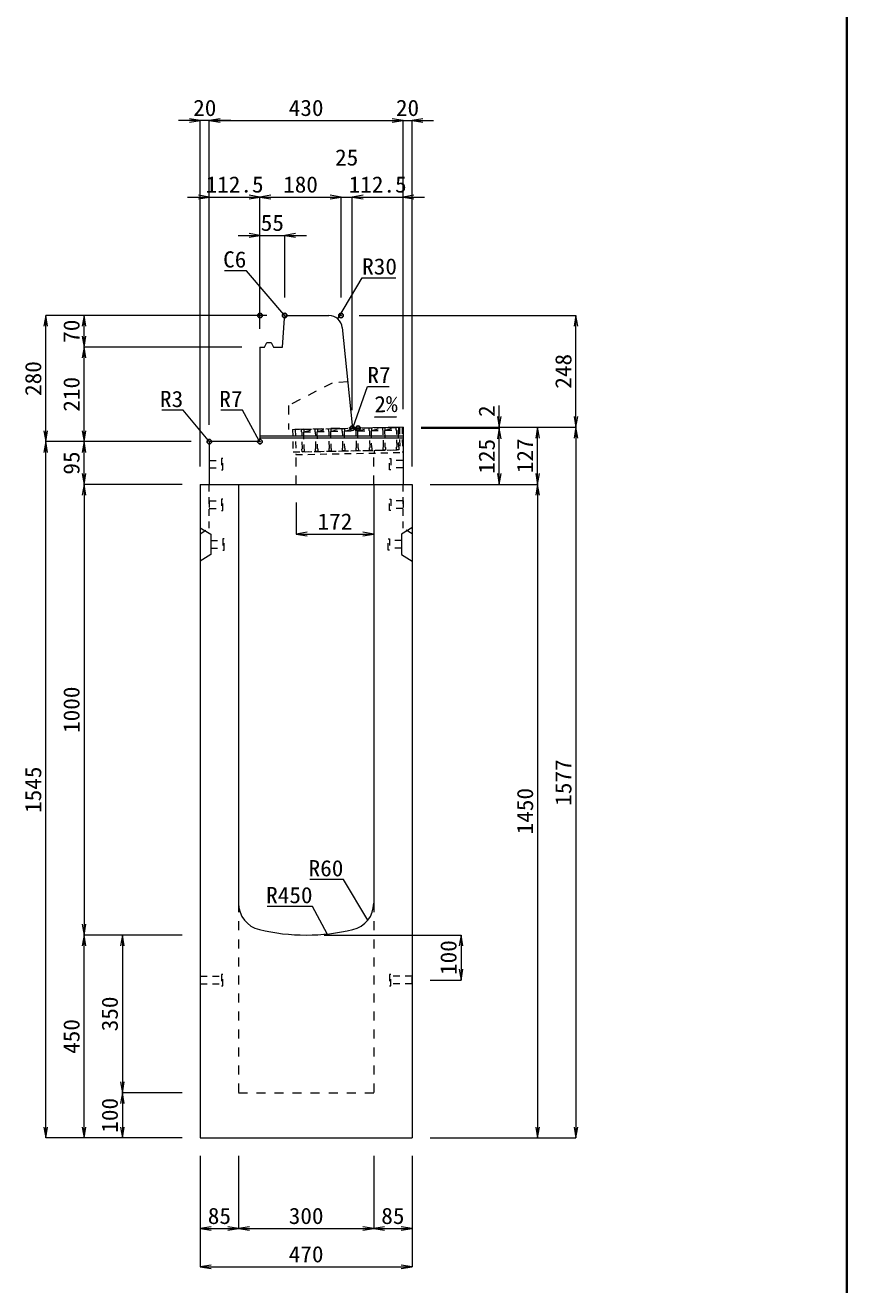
# Model space of a CAD drawing. Units: millimetres at full size; some dimension numbers follow another scale. Extents: x -18734 to 51600, y -18820 to 17820.
# Drawn here: x 22776 to 24600, y -15496 to -12701 of the extents above; entities that cross this region are included whole.
import ezdxf
from ezdxf.enums import TextEntityAlignment as Align

# ---------------------------------------------------------------- set-up
doc = ezdxf.new("R2010")
doc.units = ezdxf.units.MM
doc.header["$LTSCALE"] = 20
doc.header["$PDMODE"] = 32
doc.header["$PDSIZE"] = 10
doc.linetypes.add('USER1', pattern=[2, 1, -1])
doc.linetypes.add('USER2', pattern=[1.35, 0.75, -0.6])
for name, color, linetype, lineweight in [('インサート', 3, 'USER2', 9), ('グレーチング', 7, 'USER2', 5), ('受枠', 3, 'USER2', 9), ('図枠', 7, 'Continuous', 5), ('寸法線', 7, 'Continuous', 13), ('引出線', 4, 'Continuous', 13), ('本体', 2, 'Continuous', 13), ('目地', 132, 'Continuous', 5)]:
    doc.layers.add(name, color=color, linetype=linetype, lineweight=lineweight)
doc.layers.add('作業エリア', color=11, linetype='Continuous')
doc.styles.add('ＭＳ 明朝', font='')
doc.styles.get('ＭＳ 明朝').set_extended_font_data('MS Mincho')

# ---------------------------------------------------------------- blocks, each defined once
blk = doc.blocks.new('open_arrow')
at = {"color": 0, "linetype": 'Continuous', "lineweight": -2}
blk.add_lwpolyline([(7.5, 1.25), (0, 0), (7.5, -1.25)], dxfattribs=at)

msp = doc.modelspace()

# ---------------------------------------------------------------- linework, layer by layer
at = {"layer": 'インサート'}
for p, q in [((23185, -13666.5), (23212, -13666.5)), ((23185, -13666.5), (23185, -13683.5)), ((23215, -13662.5), (23212, -13662.5)), ((23212, -13662.5), (23212, -13687.5)), ((23215, -13687.5), (23215, -13662.5)), ((23585, -13662.5), (23588, -13662.5)), ((23585, -13687.5), (23585, -13662.5)), ((23588, -13662.5), (23588, -13687.5)), ((23615, -13666.5), (23588, -13666.5)), ((23615, -13666.5), (23615, -13683.5)), ((23185, -13683.5), (23212, -13683.5)), ((23212, -13687.5), (23215, -13687.5)), ((23588, -13687.5), (23585, -13687.5)), ((23615, -13683.5), (23588, -13683.5)), ((23215, -13752.5), (23212, -13752.5)), ((23212, -13752.5), (23212, -13777.5)), ((23215, -13777.5), (23215, -13752.5)), ((23585, -13752.5), (23588, -13752.5)), ((23585, -13777.5), (23585, -13752.5)), ((23588, -13752.5), (23588, -13777.5)), ((23185, -13756.5), (23212, -13756.5)), ((23185, -13756.5), (23185, -13773.5)), ((23185, -13773.5), (23212, -13773.5)), ((23212, -13777.5), (23215, -13777.5)), ((23588, -13777.5), (23585, -13777.5)), ((23615, -13756.5), (23588, -13756.5)), ((23615, -13773.5), (23588, -13773.5)), ((23615, -13756.5), (23615, -13773.5)), ((23188.2, -13844.5), (23215.2, -13844.5)), ((23188.2, -13844.5), (23188.2, -13861.5)), ((23188.2, -13861.5), (23215.2, -13861.5)), ((23218.2, -13840.5), (23215.2, -13840.5)), ((23215.2, -13840.5), (23215.2, -13865.5)), ((23218.2, -13865.5), (23218.2, -13840.5)), ((23581.8, -13840.5), (23584.8, -13840.5)), ((23581.8, -13865.5), (23581.8, -13840.5)), ((23584.8, -13840.5), (23584.8, -13865.5)), ((23611.8, -13844.5), (23584.8, -13844.5)), ((23611.8, -13861.5), (23584.8, -13861.5)), ((23611.8, -13844.5), (23611.8, -13861.5)), ((23215.2, -13865.5), (23218.2, -13865.5)), ((23584.8, -13865.5), (23581.8, -13865.5)), ((23165, -14811.5), (23212, -14811.5)), ((23165, -14811.5), (23165, -14828.5)), ((23215, -14807.5), (23212, -14807.5)), ((23212, -14807.5), (23212, -14832.5)), ((23215, -14832.5), (23215, -14807.5)), ((23588, -14807.5), (23585, -14807.5)), ((23585, -14807.5), (23585, -14832.5)), ((23588, -14832.5), (23588, -14807.5)), ((23635, -14811.5), (23588, -14811.5)), ((23635, -14828.5), (23635, -14811.5)), ((23165, -14828.5), (23212, -14828.5)), ((23212, -14832.5), (23215, -14832.5)), ((23585, -14832.5), (23588, -14832.5)), ((23635, -14828.5), (23588, -14828.5))]:
    msp.add_line(p, q, dxfattribs=at)
at = {"layer": 'グレーチング'}
for p, q in [((23389.92, -13597.5), (23604.88, -13593.2)), ((23395.04, -13603.4), (23419.92, -13596.9)), ((23395.04, -13603.4), (23420.04, -13602.9)), ((23425.04, -13602.8), (23449.91, -13596.3)), ((23425.04, -13602.8), (23450.03, -13602.3)), ((23455.03, -13602.2), (23479.91, -13595.7)), ((23455.03, -13602.2), (23480.03, -13601.7)), ((23485.03, -13601.6), (23509.9, -13595.1)), ((23485.03, -13601.6), (23510.02, -13601.1)), ((23515.02, -13601), (23539.89, -13594.5)), ((23515.02, -13601), (23540.01, -13600.5)), ((23545.01, -13600.4), (23569.89, -13593.9)), ((23545.01, -13600.4), (23570.01, -13599.9)), ((23575.01, -13599.8), (23599.88, -13593.3)), ((23575.01, -13599.8), (23600, -13599.3)), ((23390.92, -13647.49), (23605.88, -13643.19))]:
    msp.add_line(p, q, dxfattribs=at)
for points in [[(23389.92, -13597.5), (23394.92, -13597.4), (23395.04, -13603.4), (23394.06, -13604.42), (23394.78, -13640.41), (23395.8, -13641.39), (23395.92, -13647.39), (23390.92, -13647.49), (23390.8, -13641.49), (23391.78, -13640.47), (23391.06, -13604.48), (23390.04, -13603.5)], [(23419.92, -13596.9), (23424.92, -13596.8), (23425.04, -13602.8), (23424.06, -13603.82), (23424.78, -13639.81), (23425.8, -13640.79), (23425.92, -13646.79), (23420.92, -13646.89), (23420.8, -13640.89), (23421.78, -13639.87), (23421.06, -13603.88), (23420.04, -13602.9)], [(23449.91, -13596.3), (23454.91, -13596.2), (23455.03, -13602.2), (23454.05, -13603.22), (23454.77, -13639.21), (23455.79, -13640.19), (23455.91, -13646.19), (23450.91, -13646.29), (23450.79, -13640.29), (23451.77, -13639.27), (23451.05, -13603.28), (23450.03, -13602.3)], [(23479.91, -13595.7), (23484.91, -13595.6), (23485.03, -13601.6), (23484.05, -13602.62), (23484.77, -13638.61), (23485.79, -13639.59), (23485.91, -13645.59), (23480.91, -13645.69), (23480.79, -13639.69), (23481.77, -13638.67), (23481.05, -13602.68), (23480.03, -13601.7)], [(23509.9, -13595.1), (23514.9, -13595), (23515.02, -13601), (23514.04, -13602.02), (23514.76, -13638.01), (23515.78, -13638.99), (23515.9, -13644.99), (23510.9, -13645.09), (23510.78, -13639.09), (23511.76, -13638.07), (23511.04, -13602.08), (23510.02, -13601.1)], [(23539.89, -13594.5), (23544.89, -13594.4), (23545.01, -13600.4), (23544.03, -13601.42), (23544.75, -13637.41), (23545.77, -13638.39), (23545.89, -13644.39), (23540.89, -13644.49), (23540.77, -13638.49), (23541.75, -13637.47), (23541.03, -13601.48), (23540.01, -13600.5)], [(23569.89, -13593.9), (23574.89, -13593.8), (23575.01, -13599.8), (23574.03, -13600.82), (23574.75, -13636.81), (23575.77, -13637.79), (23575.89, -13643.79), (23570.89, -13643.89), (23570.77, -13637.89), (23571.75, -13636.87), (23571.03, -13600.88), (23570.01, -13599.9)], [(23599.88, -13593.3), (23604.88, -13593.2), (23605, -13599.2), (23604.02, -13600.22), (23604.74, -13636.21), (23605.76, -13637.19), (23605.88, -13643.19), (23600.88, -13643.29), (23600.76, -13637.29), (23601.74, -13636.27), (23601.02, -13600.28), (23600, -13599.3)]]:
    msp.add_lwpolyline(points, close=True, dxfattribs=at)
at = {"layer": '作業エリア'}
for p in [(23297.5, -13345), (23352.5, -13345), (23477.5, -13345), (23502.5, -13595), (23515, -13595), (23185, -13625), (23297.5, -13625)]:
    msp.add_point(p, dxfattribs=at)
at = {"layer": '受枠'}
for p, q in [((23369.93, -13597.9), (23612.88, -13593.04)), ((23369.93, -13597.9), (23370.93, -13647.89)), ((23375.93, -13597.78), (23377.05, -13653.77)), ((23606.88, -13593.16), (23607.88, -13643.15)), ((23612.88, -13593.04), (23614, -13649.03)), ((23370.93, -13647.89), (23607.88, -13643.15)), ((23377.05, -13653.77), (23614, -13649.03)), ((23550.89, -13644.29), (23551.01, -13650.29))]:
    msp.add_line(p, q, dxfattribs=at)
at = {"layer": '図枠', "lineweight": 40}
msp.add_line((24600, -18220), (24600, -1600), dxfattribs=at)
at = {"layer": '寸法線'}
for p, q in [((23233, -12912.31), (23117, -12912.31)), ((23165, -13680), (23165, -12912.31)), ((23185, -12912.31), (23615, -12912.31)), ((23185, -13588), (23185, -12912.31)), ((23185, -13588), (23185, -12912.31)), ((23567, -12912.31), (23683, -12912.31)), ((23615, -13553), (23615, -12912.31)), ((23615, -13553), (23615, -12912.31)), ((23635, -13680), (23635, -12912.31)), ((23137, -13082.31), (23297.5, -13082.31)), ((23185, -13588), (23185, -13082.31)), ((23297.5, -13082.31), (23477.5, -13082.31)), ((23297.5, -13375), (23297.5, -13082.31)), ((23297.5, -13375), (23297.5, -13082.31)), ((23429.5, -13082.31), (23550.5, -13082.31)), ((23477.5, -13305), (23477.5, -13082.31)), ((23477.5, -13305), (23477.5, -13082.31)), ((23502.5, -13555), (23502.5, -13082.31)), ((23502.5, -13082.31), (23663, -13082.31)), ((23502.5, -13555), (23502.5, -13082.31)), ((23615, -13553), (23615, -13082.31)), ((23249.5, -13167.31), (23400.5, -13167.31)), ((23297.5, -13375), (23297.5, -13167.31)), ((23352.5, -13305), (23352.5, -13167.31)), ((22822.06, -13625), (22822.06, -13345)), ((23312.5, -13345), (22822.06, -13345)), ((22907.06, -13415), (22907.06, -13345)), ((23312.5, -13345), (22907.06, -13345)), ((23517.5, -13345), (23998.78, -13345)), ((23998.78, -13593), (23998.78, -13345)), ((22907.06, -13625), (22907.06, -13415)), ((23257.5, -13415), (22907.06, -13415)), ((23257.5, -13415), (22907.06, -13415)), ((23828.78, -13643), (23828.78, -13545)), ((23655, -13593), (23998.78, -13593)), ((23655, -13593), (23913.78, -13593)), ((23655, -13593), (23828.78, -13593)), ((23655, -13593), (23998.78, -13593)), ((23655, -13595), (23828.78, -13595)), ((23655, -13595), (23828.78, -13595)), ((23828.78, -13720), (23828.78, -13595)), ((23913.78, -13720), (23913.78, -13593)), ((23998.78, -13593), (23998.78, -15170)), ((22822.06, -15170), (22822.06, -13625)), ((23145, -13625), (22822.06, -13625)), ((23145, -13625), (22822.06, -13625)), ((22907.06, -13720), (22907.06, -13625)), ((23145, -13625), (22907.06, -13625)), ((23145, -13625), (22907.06, -13625)), ((22907.06, -13720), (22907.06, -14720)), ((23125, -13720), (22907.06, -13720)), ((23125, -13720), (22907.06, -13720)), ((23675, -13720), (23913.78, -13720)), ((23675, -13720), (23913.78, -13720)), ((23675, -13720), (23828.78, -13720)), ((23913.78, -13720), (23913.78, -15170)), ((23378, -13760), (23378, -13830.23)), ((23378, -13830.23), (23550, -13830.23)), ((23125, -14720), (22907.06, -14720)), ((22907.06, -15170), (22907.06, -14720)), ((23125, -14720), (22907.06, -14720)), ((22992.06, -14720), (22992.06, -15070)), ((23125, -14720), (22992.06, -14720)), ((23440, -14720), (23743.78, -14720)), ((23743.78, -14720), (23743.78, -14820)), ((23675, -14820), (23743.78, -14820)), ((23125, -15070), (22992.06, -15070)), ((22992.06, -15070), (22992.06, -15170)), ((23125, -15070), (22992.06, -15070)), ((23125, -15170), (22822.06, -15170)), ((23125, -15170), (22907.06, -15170)), ((23125, -15170), (22992.06, -15170)), ((23675, -15170), (23913.78, -15170)), ((23675, -15170), (23998.78, -15170)), ((23165, -15210), (23165, -15371.16)), ((23165, -15210), (23165, -15456.16)), ((23250, -15210), (23250, -15371.16)), ((23250, -15210), (23250, -15371.16)), ((23550, -15210), (23550, -15371.16)), ((23550, -15210), (23550, -15371.16)), ((23635, -15210), (23635, -15371.16)), ((23635, -15210), (23635, -15456.16)), ((23165, -15371.16), (23250, -15371.16)), ((23250, -15371.16), (23550, -15371.16)), ((23550, -15371.16), (23635, -15371.16)), ((23165, -15456.16), (23635, -15456.16))]:
    msp.add_line(p, q, dxfattribs=at)
at = {"layer": '引出線'}
for points in [[(23355.29, -13347.99), (23267.27, -13245.82), (23218.92, -13245.82)], [(23470.48, -13352.76), (23524.33, -13261.36), (23599, -13261.36)], [(23504.14, -13593.19), (23536.08, -13502.42), (23584.01, -13502.42)], [(23185.88, -13625.88), (23127.15, -13555.51), (23079.43, -13555.51)], [(23295.45, -13622.95), (23258.75, -13555.51), (23210.82, -13555.51)], [(23552.12, -13570.88), (23600.83, -13569.9), (23552.08, -13570.88)], [(23537.07, -14686.68), (23482.66, -14596.79), (23407.98, -14596.79)], [(23446.44, -14717.6), (23414.22, -14656.45), (23313.21, -14656.45)]]:
    msp.add_lwpolyline(points, dxfattribs=at)
at = {"layer": '本体'}
for p, q in [((23347.5, -13415), (23352.07, -13350.98)), ((23352.07, -13350.98), (23358.5, -13345)), ((23358.5, -13345), (23450.35, -13345)), ((23480.2, -13372.01), (23501.87, -13588.7)), ((23297.5, -13415), (23297.5, -13618)), ((23297.5, -13415), (23307.5, -13415)), ((23307.5, -13415), (23312.5, -13405)), ((23312.5, -13405), (23322.5, -13405)), ((23322.5, -13405), (23327.5, -13415)), ((23327.5, -13415), (23347.5, -13415)), ((23515, -13595), (23508.83, -13595)), ((23615, -13593), (23515, -13595)), ((23615, -13593), (23615, -13720)), ((23185, -13628), (23185, -13720)), ((23290.5, -13625), (23188, -13625)), ((23165, -13720), (23165, -15170)), ((23165, -13720), (23250, -13720)), ((23185, -13720), (23615, -13720)), ((23250, -13720), (23250, -14649.47)), ((23550, -13720), (23635, -13720)), ((23550, -13720), (23550, -14649.47)), ((23635, -13720), (23635, -15170)), ((23165, -15170), (23635, -15170))]:
    msp.add_line(p, q, dxfattribs=at)
at = {"layer": '本体', "linetype": 'USER1'}
for p, q in [((23457.5, -13495), (23360.5, -13545)), ((23492.2, -13492), (23457.5, -13495)), ((23360.5, -13545), (23360.5, -13598.09)), ((23515, -13595), (23360.5, -13598.09)), ((23378, -13720), (23378, -13647.75)), ((23550, -13720), (23550, -13644.31))]:
    msp.add_line(p, q, dxfattribs=at)
at = {"layer": '本体', "linetype": 'USER2', "lineweight": 9}
for p, q in [((23185, -13817), (23185, -13720)), ((23615, -13817), (23615, -13720)), ((23165, -13829.5), (23185, -13817)), ((23635, -13829.5), (23615, -13817))]:
    msp.add_line(p, q, dxfattribs=at)
at = {"layer": '本体', "lineweight": 9}
for p, q in [((23165, -13816), (23188.2, -13830.5)), ((23188.2, -13830.5), (23188.2, -13875.5)), ((23634.58, -13816.26), (23611.8, -13830.5)), ((23611.8, -13830.5), (23611.8, -13875.5)), ((23188.2, -13875.5), (23165, -13890)), ((23611.8, -13875.5), (23635, -13890))]:
    msp.add_line(p, q, dxfattribs=at)
at = {"layer": '本体', "linetype": 'USER1', "lineweight": 15}
for p, q in [((23250, -14649.47), (23250, -15070)), ((23550, -14649.47), (23550, -15070)), ((23250, -15070), (23550, -15070))]:
    msp.add_line(p, q, dxfattribs=at)
at = {"layer": '本体'}
for centre, radius, start, end in [((23450.35, -13375), 30, 5.71059, 90), ((23508.83, -13588), 7, 185.71059, 270), ((23188, -13628), 3, 90, 180), ((23290.5, -13618), 7, 270, 0), ((23310, -14649.47), 60, 180, 256.65764), ((23490, -14649.47), 60, 283.34236, 0), ((23400, -14270), 450, 256.65764, 283.34236)]:
    msp.add_arc(centre, radius, start, end, dxfattribs=at)
at = {"layer": '目地'}
for p, q in [((23615, -13613), (23297.5, -13613)), ((23615, -13617), (23297.5, -13617))]:
    msp.add_line(p, q, dxfattribs=at)

# ---------------------------------------------------------------- block references
at = {"layer": '寸法線', "xscale": 3.2, "yscale": 3.2}
for p, rotation in [((23165, -12912.31), 180), ((23615, -12912.31), 180), ((23615, -12912.31), 180), ((23185, -13082.31), 180), ((23297.5, -13082.31), 180), ((23477.5, -13082.31), 180), ((23477.5, -13082.31), 180), ((23297.5, -13167.31), 180), ((22822.06, -13345), 270), ((22907.06, -13345), 270), ((23998.78, -13345), 270), ((22907.06, -13415), 90), ((22907.06, -13415), 270), ((23828.78, -13593), 90), ((23998.78, -13593), 90), ((22822.06, -13625), 90), ((22907.06, -13625), 90), ((23828.78, -13595), 270), ((23828.78, -13595), 270), ((23913.78, -13593), 270), ((23998.78, -13593), 270), ((22822.06, -13625), 270), ((22907.06, -13625), 270), ((22907.06, -13720), 90), ((23828.78, -13720), 90), ((23913.78, -13720), 90), ((22907.06, -13720), 270), ((23913.78, -13720), 270), ((23550, -13830.23), 180), ((22907.06, -14720), 90), ((22907.06, -14720), 270), ((22992.06, -14720), 270), ((23743.78, -14720), 270), ((23743.78, -14820), 90), ((22992.06, -15070), 90), ((22992.06, -15070), 270), ((22822.06, -15170), 90), ((22907.06, -15170), 90), ((22992.06, -15170), 90), ((23913.78, -15170), 90), ((23998.78, -15170), 90), ((23250, -15371.16), 180), ((23550, -15371.16), 180), ((23635, -15371.16), 180), ((23635, -15456.16), 180)]:
    msp.add_blockref('open_arrow', p, dxfattribs=dict(at, rotation=rotation))
for p in [(23185, -12912.31), (23185, -12912.31), (23635, -12912.31), (23297.5, -13082.31), (23502.5, -13082.31), (23502.5, -13082.31), (23615, -13082.31), (23352.5, -13167.31), (23378, -13830.23), (23165, -15371.16), (23250, -15371.16), (23550, -15371.16), (23165, -15456.16)]:
    msp.add_blockref('open_arrow', p, dxfattribs=at)
at = {"layer": '引出線', "xscale": 0.0533, "yscale": 0.0533}
for p, rotation in [((23355.29, -13347.99), 130.7), ((23470.48, -13352.76), 59.5), ((23552.12, -13570.88), 1.1), ((23504.14, -13593.19), 70.6), ((23185.88, -13625.88), 129.8), ((23295.45, -13622.95), 118.6), ((23537.07, -14686.68), 121.2), ((23446.44, -14717.6), 117.8)]:
    msp.add_blockref('open_arrow', p, dxfattribs=dict(at, rotation=rotation))

# ---------------------------------------------------------------- texts
at = {"layer": '寸法線', "style": 'ＭＳ 明朝', "width": 1.05}
for s, p in [('20', (23175, -12884.31)), ('430', (23400, -12884.31)), ('20', (23625, -12884.31)), ('25', (23490, -12994.31)), ('112.5', (23241.25, -13054.31)), ('180', (23387.5, -13054.31)), ('112.5', (23558.75, -13054.31)), ('55', (23325, -13139.31)), ('172', (23464, -13802.23)), ('85', (23207.5, -15343.16)), ('300', (23400, -15343.16)), ('85', (23592.5, -15343.16)), ('470', (23400, -15428.16))]:
    msp.add_text(s, height=36.03, dxfattribs=at).set_placement(p, align=Align.MIDDLE_CENTER)
for s, p in [('70', (22879.06, -13380)), ('248', (23970.78, -13469)), ('280', (22794.06, -13485)), ('210', (22879.06, -13520)), ('2', (23800.78, -13557.41)), ('125', (23800.78, -13657.5)), ('127', (23885.78, -13656.5)), ('95', (22879.06, -13672.5)), ('1000', (22879.06, -14220)), ('1577', (23970.78, -14381.5)), ('1545', (22794.06, -14397.5)), ('1450', (23885.78, -14445)), ('100', (23715.78, -14770)), ('350', (22964.06, -14895)), ('450', (22879.06, -14945)), ('100', (22964.06, -15120))]:
    msp.add_text(s, height=36.03, rotation=90, dxfattribs=at).set_placement(p, align=Align.MIDDLE_CENTER)
at = {"layer": '引出線', "style": 'ＭＳ 明朝', "width": 1.05}
for s, p in [('C6', (23267.27, -13202.62)), ('R3', (23127.15, -13512.31)), ('R7', (23258.75, -13512.31)), ('R60', (23482.66, -14553.59)), ('R450', (23414.22, -14613.25))]:
    msp.add_text(s, height=36.03, dxfattribs=at).set_placement(p, align=Align.TOP_RIGHT)
for s, p in [('R30', (23524.33, -13218.16)), ('R7', (23536.08, -13459.22))]:
    msp.add_text(s, height=36.03, dxfattribs=at).set_placement(p, align=Align.TOP_LEFT)
msp.add_text('2%', height=36.03, rotation=1.146, dxfattribs=at).set_placement((23551.15, -13523.98), align=Align.TOP_LEFT)

doc.saveas('drawing.dxf')
